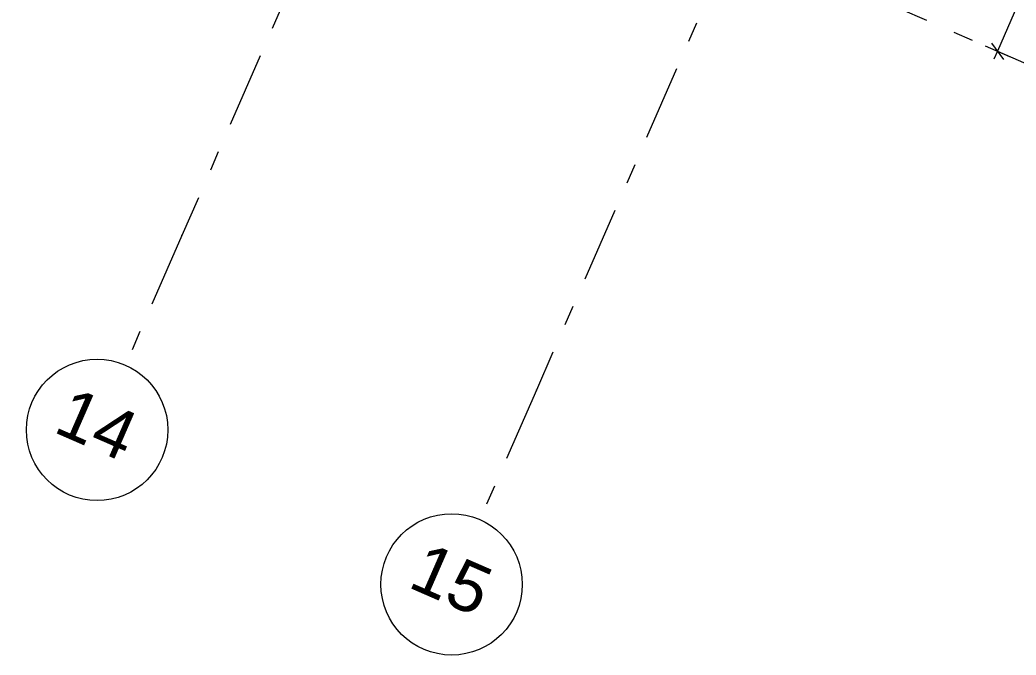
# Model space of a CAD drawing. Header units: millimetres. Extents: x -50172 to 258853, y -59787 to 25069.
# Drawn here: x 59952 to 66996, y -33138 to -28644 of the extents above; entities that cross this region are included whole.
import ezdxf
from ezdxf.enums import TextEntityAlignment as Align

# ---------------------------------------------------------------- set-up
doc = ezdxf.new("R2010")
doc.units = ezdxf.units.MM
doc.header["$MEASUREMENT"] = 0
doc.linetypes.add('Double Dashed', pattern=[1093.611073, 529.166651, -211.666656, 141.111112, -211.666656])
for name, color, linetype in [('A-15-MG_Structural_Grid', 7, 'Continuous'), ('New_A-15-MG_Structural_Grid', 7, 'Continuous'), ('New_A-95-D_Dim_Grid.Dim', 7, 'Continuous')]:
    doc.layers.add(name, color=color, linetype=linetype)
doc.layers.add('A-15-MG_Structural_Grid_Pen_No__163', color=7, linetype='Continuous', lineweight=0, true_color=0x750077)
doc.layers.add('New_A-15-MG_Structural_Grid_Pen_No__4', color=7, linetype='Continuous', lineweight=20)
doc.layers.add('New_A-95-D_Dim_Grid.Dim_Pen_No__4', color=7, linetype='Continuous', lineweight=20)
doc.styles.add('GENERATED_STYLE_4', font='')
doc.styles.get('GENERATED_STYLE_4').set_extended_font_data('Swis721 BT')
doc.dimstyles.new('GENERATED_STYLE__3', dxfattribs={"dimtxt": 300, "dimasz": 95, "dimexe": 0.18, "dimexo": 0, "dimgap": 0.09, "dimtad": 1, "dimdec": 0, "dimzin": 0, "dimdsep": 46, "dimtxsty": 'GENERATED_STYLE_4', "dimblk": 'ARROWHEAD_2', "dimblk1": 'ARROWHEAD_2', "dimblk2": 'ARROWHEAD_2', "dimcen": 0.09, "dimclrd": 7, "dimclre": 7, "dimclrt": 7, "dimadec": 0, "dimazin": 0, "dimtfac": 1, "dimtdec": 4, "dimtmove": 0, "dimatfit": 3, "dimfxl": 1, "dimtolj": 1, "dimtzin": 0, "dimarcsym": 0})

# ---------------------------------------------------------------- blocks, each defined once
blk = doc.blocks.new('Standard grid marker_3')
at = {"layer": 'A-15-MG_Structural_Grid_Pen_No__163', "linetype": 'Double Dashed'}
for p, q in [((1000, 0), (74254.8, 0)), ((74254.8, 0), (75254.8, 0))]:
    blk.add_line(p, q, dxfattribs=at)
blk.add_point((74254.8, 0), dxfattribs=at)
blk.add_point((74254.8, 0), dxfattribs=at)
at = {"layer": 'A-15-MG_Structural_Grid_Pen_No__163', "style": 'GENERATED_STYLE_4'}
for tag, p in [('AC_MarkerText_1_0', (-500, 43.4)), ('AC_MarkerText_1_1', (75754.8, 43.4))]:
    blk.add_attdef(tag, text='', height=350, rotation=360, dxfattribs=at).set_placement(p, align=Align.MIDDLE_CENTER)
blk = doc.blocks.new('Standard grid marker_5')
at = {"layer": 'New_A-15-MG_Structural_Grid_Pen_No__4', "linetype": 'Double Dashed'}
for p, q in [((1000, 0), (29726, 0)), ((29726, 0), (30726, 0))]:
    blk.add_line(p, q, dxfattribs=at)
at = {"layer": 'New_A-15-MG_Structural_Grid_Pen_No__4', "linetype": 'Continuous'}
blk.add_circle((31226, 0), 500, dxfattribs=at)
at = {"layer": 'New_A-15-MG_Structural_Grid_Pen_No__4', "linetype": 'Double Dashed'}
blk.add_point((29726, 0), dxfattribs=at)
blk.add_point((29726, 0), dxfattribs=at)
at = {"layer": 'New_A-15-MG_Structural_Grid_Pen_No__4', "style": 'GENERATED_STYLE_4'}
for tag, p in [('AC_MarkerText_1_0', (-500, 36.5)), ('AC_MarkerText_1_1', (31226, 36.5))]:
    blk.add_attdef(tag, text='', height=350, rotation=90, dxfattribs=at).set_placement(p, align=Align.MIDDLE_CENTER)
blk = doc.blocks.new('*D285')
at = {"layer": 'New_A-95-D_Dim_Grid.Dim_Pen_No__4', "linetype": 'Continuous'}
for p, q in [((71660.5, -17866.3), (70361.5, -20845.4)), ((70361.5, -20845.4), (66864.1, -28866.1)), ((70275.5, -20808), (70447.4, -20882.9)), ((70404.3, -20903.5), (70318.6, -20787.4)), ((66821.2, -28808), (66907, -28924.1)), ((66778.1, -28828.6), (66950, -28903.6)), ((66864.1, -28866.1), (66839.7, -28922.1))]:
    blk.add_line(p, q, dxfattribs=at)
at = {"layer": 'New_A-95-D_Dim_Grid.Dim_Pen_No__4', "insert": (68346, -25317.5), "char_height": 300, "attachment_point": 7, "rotation": 66.44041, "style": 'GENERATED_STYLE_4'}
blk.add_mtext('\\A1;{\\fSwis721 BT|b0|i0|c0|p34;8,750}', dxfattribs=at)
blk = doc.blocks.new('ARROWHEAD_2')
at = {"color": 0, "linetype": 'Continuous', "lineweight": 0}
for p, q in [((0, 0), (-1, 0)), ((-0.378, -0.655), (0.378, 0.655))]:
    blk.add_line(p, q, dxfattribs=at)

msp = doc.modelspace()

# ---------------------------------------------------------------- block references
at = {"layer": 'A-15-MG_Structural_Grid', "color": 8, "linetype": 'Continuous', "lineweight": 15, "zscale": 1000, "rotation": 336.440411583993}
msp.add_blockref('Standard grid marker_3', (-1201.2, 813.7), dxfattribs=at)
at = {"layer": 'New_A-15-MG_Structural_Grid', "color": 8, "linetype": 'Continuous', "lineweight": 15}
ref = msp.add_blockref('Standard grid marker_5', (72978.9, -2921.6), dxfattribs=dict(at, zscale=1000, rotation=246.4404115839982))
ref.add_attrib('AC_MarkerText_1_1', '14', dxfattribs={"layer": 'New_A-15-MG_Structural_Grid_Pen_No__4', "color": 7, "height": 350, "rotation": 336.44041, "style": 'GENERATED_STYLE_4'}).set_placement((60497.8, -31503.5), align=Align.MIDDLE_CENTER)
ref = msp.add_blockref('Standard grid marker_5', (75485.9, -4014.8), dxfattribs=dict(at, zscale=1000, rotation=246.4404115839982))
ref.add_attrib('AC_MarkerText_1_1', '15', dxfattribs={"layer": 'New_A-15-MG_Structural_Grid_Pen_No__4', "color": 7, "height": 350, "rotation": 336.44041, "style": 'GENERATED_STYLE_4'}).set_placement((63004.8, -32601.1), align=Align.MIDDLE_CENTER)

# ---------------------------------------------------------------- dimensions: what is measured, and where the dimension line sits
at = {"layer": 'New_A-95-D_Dim_Grid.Dim', "linetype": 'Continuous'}
dim = msp.add_linear_dim(base=(66864.1, -28866.1), p1=(70361.5, -20845.4), p2=(66864.1, -28866.1), angle=246.44041, dimstyle='GENERATED_STYLE__3', dxfattribs=at)
dim.commit()
dim.dimension.update_dxf_attribs({"geometry": '*D285', "text_midpoint": (68420.2, -24771.9), "dimtype": 160, "text_rotation": 66.44041})

doc.saveas('drawing.dxf')
